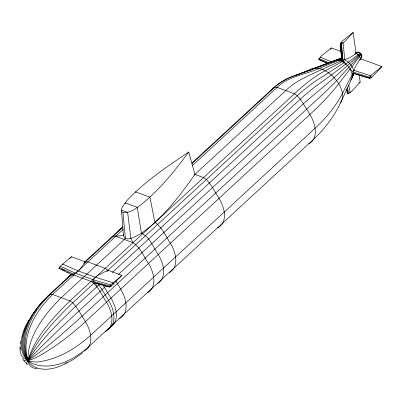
<?xml version="1.0" encoding="UTF-8"?>
<svg xmlns="http://www.w3.org/2000/svg" width="402" height="402" viewBox="0 0 402 402"><rect width="100%" height="100%" fill="white"/><g stroke="black" fill="none" stroke-linecap="round" stroke-linejoin="round"><path stroke-width="0.6" d="M59.395 268.32L58.888 268.31L59.345 267.441A11.944 6.271 -69.7 0 1 60.34 266.275A29.492 15.482 -69.7 0 1 61.31 265.265L71.45 256.747L85.405 261.898L87.912 261.933L105.223 268.325L108.002 270.239L121.952 275.39L112.022 285.395A29.492 15.482 -69.7 0 1 111.027 286.209L110.364 286.028M22.869 358.071C22.381 360.921 25.969 361.222 27.904 360.544C33.12 359.272 37.863 356.614 42.517 354.016C57.978 344.906 72.174 333.766 85.425 321.695L316.329 108.535L326.489 98.194L335.183 88.309L361.383 54.365L360.865 54.476M20.286 347.544C18.145 359.775 32.999 363.966 42.366 361.202C60.576 357.74 76.928 347.594 90.576 335.343L315.083 128.233C325.952 118.198 335.564 106.615 342.398 93.44L352.891 73.179A1.553 0.447 -84.7 0 1 353.046 72.104A6.517 2.03 -85 0 1 353.333 71.199M20.216 344.268L20.688 340.826M123.585 234.105C123.173 244.175 137.373 235.753 141.414 233.18A78.742 48.044 -8.1 0 0 146.434 229.632C165.735 214.306 180.885 194.467 194.925 174.398L285.797 90.566C295.792 80.676 309.037 75.491 321.53 69.611L342.293 60.24A1.397 0.523 6.1 0 0 342.68 60.235A2.739 1.045 6.2 0 0 343.017 60.205M353.298 71.099L353.604 70.239A11.14 6.613 47.3 0 0 344.821 59.823L343.082 42.913A26.291 16.04 -8.1 0 0 344.906 41.426L353.122 32.467L356.127 53.582L351.142 56.873L347.052 59.004M359.86 60.009L361.911 55.762L361.423 55.582M354.127 73.42L341.258 101.314C334.645 115.686 325.102 128.675 313.465 139.388L88.958 346.499C74.174 359.684 52.401 371.403 32.456 363.514C15.321 355.132 20.391 331.575 29.924 319.173M360.76 59.039L361.745 56.903L361.287 56.511M354.604 67.958L360.408 58.662L381.9 66.591L372.765 76.214A26.291 13.804 -69.7 0 1 371.071 77.611M360.122 53.406L360.303 53.084L328.69 76.968L313.299 88.128L303.761 95.977L112.389 272.45M30.281 318.65L30.999 317.615M188.724 152.056C174.523 171.157 159.499 190.116 140.7 204.925A80.053 48.843 -8.1 0 1 137.268 207.372C130.127 213.422 114.339 217.085 125.117 202.884A80.053 48.843 -8.1 0 1 127.439 200.03C145.283 181.051 167.257 166.579 188.724 152.056L194.925 174.398L194.045 174.945M67.496 278.34L68.953 276.506L71.239 274.968L73.747 275.003L91.058 281.395L93.279 281.425L109.841 286.083L109.389 286.978L109.962 286.927A11.944 6.271 -69.7 0 0 111.022 286.199M106.761 271.953L108.002 270.239L300.746 92.5L313.384 82.495L344.102 62.702L342.685 60.24L341.213 43.989L340.383 43.682A2.482 1.513 -8.1 0 1 340.434 43.491L340.444 43.461A6.015 3.673 -8.1 0 1 340.765 42.878L341.248 42.235A26.291 16.04 -8.1 0 1 342.765 40.637L353.122 32.467M34.421 312.158C24.703 324.911 16.718 344.268 26.683 359.051C34.311 373.061 53.355 370.659 65.054 363.619M34.813 311.65L35.21 311.143M370.202 76.536L370.815 75.802A26.291 13.804 -69.7 0 1 372.468 74.104L381.9 66.591M359.167 74.953L360.182 82.078L351.971 91.038M46.114 298.153L46.381 297.817M46.511 297.651L47.838 295.988L71.415 274.239M67.094 278.842L67.36 278.506M69.631 276.325L71.41 274.34M109.324 239.798L110.917 237.798L113.198 236.255L123.399 235.587L121.469 210.105L127.655 212.387L130.821 238.326L133.022 242.682C140.404 247.562 143.72 256.391 148.504 263.506A31.622 18.763 47.3 0 1 147.695 292.636M118.947 230.964L119.213 230.632M119.344 230.467L120.67 228.798L122.811 227.351M270.888 90.706C275.702 84.993 282.294 80.963 288.998 77.787M35.612 310.64L36.421 309.646M341.072 51.521L331.399 47.954L330.223 49.305M71.45 256.747L69.817 258.521M42.652 301.641C28.426 316.419 15.939 340.976 27.904 360.544C28.17 365.277 32.532 369.036 37.265 368.528M43.084 301.198L43.959 300.324M44.396 299.897L45.717 298.651M360.448 53.727L360.71 53.476L331.047 80.425L305.033 102.279L118.334 274.501M84.857 261.838L122.952 226.693M192.076 162.926L272.35 88.872L280.681 82.485L285.973 79.269L291.661 76.661L310.681 70.194L337.117 60.124L341.68 59.868L340.444 43.461L341.529 43.863A6.015 3.673 -8.1 0 0 342.293 43.441L343.082 42.913L341.248 42.235L341.298 42.868M122.957 227.256L83.681 263.436M192.091 163.478L274.631 87.334L277.139 87.37L294.455 93.761L297.229 95.676L300.229 99.168L303.389 103.781L309.932 114.585A31.622 18.763 47.3 0 1 308.947 143.81M61.883 283.737L62.209 283.435M92.812 255.21L93.158 254.888M98.023 250.401L98.369 250.079M113.364 236.245L113.671 235.964M123.329 229.261L52.632 294.48C35.632 310.997 20.602 336.223 27.904 360.544C27.431 361.498 25.627 364.212 27.632 364.418M192.327 165.614L277.139 87.37C288.445 76.038 305.073 74.812 319.027 68.476L338.775 60.31L341.916 60.164L340.404 43.924L341.73 60.049M135.519 192.231L135.484 191.849L149.911 197.176L154.941 222.467L69.948 300.872C52.742 317.932 35.059 336.876 27.904 360.544C47.401 347.629 64.762 331.761 82.139 316.183L326.354 91.018L335.7 81.656L361.071 53.908L360.745 54.074M109.389 286.978L94.314 282.867L72.722 302.786C55.381 319.801 37.632 337.941 27.904 360.544C16.899 337.203 31.808 309.465 50.124 294.445L71.717 274.526A2.221 0.879 -24.2 0 0 73.234 274.234L73.511 274.129A5.095 2.01 -24.2 0 0 75.32 273.144L93.525 279.862L110.841 284.902A29.492 15.482 -69.7 0 1 111.811 283.902L121.952 275.39M99.907 283.968L75.722 306.279C58.385 322.977 40.738 340.022 27.904 360.544C18.773 336.831 33.115 310.756 50.124 294.445L52.632 294.48L69.948 300.872L72.722 302.786L75.722 306.279L78.882 310.897L85.425 321.695A31.622 18.763 47.3 0 1 83.872 351.207M105.952 285.922L58.32 330.218L39.728 348.323L27.904 360.544C27.532 335.786 44.617 314.369 61.29 297.676L125.434 238.502L122.972 212.713M155.278 222.155L294.455 93.761C303.867 85.058 313.771 76.681 325.218 70.762L342.318 61.617L340.876 44.074L340.393 43.898A1.236 0.754 -8.1 0 1 340.383 43.682M82.792 352.695L73.521 359.393L64.712 364.202M68.953 276.506L71.687 274.415M353.604 70.239L370.815 75.802L371.071 77.601L370.413 78.038A6.015 3.161 -69.7 0 1 369.84 78.325L353.212 73.33A15.512 12.578 78.9 0 1 351.504 79.109M358.73 83.108L360.182 82.078M331.399 47.954L321.967 55.461A26.291 13.804 -69.7 0 0 320.314 57.154L319.701 57.893A6.015 3.161 -69.7 0 0 319.188 58.612L319.288 59.28M84.978 262.189L85.405 261.898L80.124 268.943A27.929 11.035 -24.2 0 1 78.194 270.908L62.551 264.084L62.617 264.571M71.656 274.561L58.893 268.34M67.204 362.433L66.129 363.036M295.174 75.747L295.51 75.596M296.515 75.149L295.842 75.45M289.249 77.681L341.961 57.918M296.847 75.003L297.184 74.857M297.857 74.561L310.173 69.606M356.433 52.898L357.051 52.843M325.153 64.561L325.449 64.451M326.349 64.109L326.645 63.998M327.243 63.772L327.54 63.657M328.439 63.315L328.736 63.204M329.63 62.863L329.931 62.752M331.72 62.069L332.022 61.958M332.62 61.732L332.916 61.617M333.73 61.31L334.243 61.114M334.755 60.923L335.012 60.823M335.911 60.481L337.524 59.873M337.926 59.717L338.529 59.491M339.132 59.26L339.941 58.953M340.142 58.878L340.946 58.571M341.147 58.496L341.951 58.189M355.961 52.878L357.112 52.441L357.524 52.888M310.173 69.641L341.831 57.978M355.805 52.833L357.715 52.129L357.916 52.466M355.609 52.898L357.383 52.25L357.624 52.567M354.795 54.004L358.961 52.265L359.031 52.742M344.821 59.823L343.976 60.044M96.178 283.184L97.083 283.43M97.761 283.611L98.666 283.857M99.344 284.043L100.249 284.289M100.701 284.41L101.6 284.656M102.279 284.842L103.183 285.088M103.636 285.209L104.766 285.515M105.218 285.641L105.897 285.822M106.575 286.008L107.475 286.254M108.153 286.435L108.831 286.621M109.284 286.747L109.962 286.927L109.841 286.083M112.841 284.159L113.269 284.279L113.047 282.722L95.495 277.3L78.184 270.908M340.574 44.064L340.876 44.074A1.236 0.754 -8.1 0 0 341.213 43.989A2.482 1.513 -8.1 0 0 341.489 43.878L343.047 60.21A15.512 4.291 69.1 0 1 345.815 64.034M370.428 77.41L371.071 77.601M352.891 73.179L369.337 78.184M369.845 78.32L369.689 77.254L353.026 72.043A15.512 3.668 28.9 0 0 350.077 69.084M349.685 92.354L350.142 92.525A26.291 16.04 -8.1 0 0 351.971 91.038M347.675 93.133L346.645 88.988M348.047 93.269L348.589 93.47A6.015 3.673 -8.1 0 0 349.353 93.053L350.142 92.525L348.75 85.038M194.382 174.197L203.583 177.594L206.357 179.508L209.357 182.995L212.517 187.613L219.06 198.412A31.622 18.763 47.3 0 1 217.698 227.833M115.711 236.291L133.022 242.682M331.851 62.003L320.314 57.159L320.389 57.667M319.193 58.612L329.137 62.908M318.841 59.541L327.344 63.295M327.429 63.285L319.319 59.511M75.335 273.149L60.34 266.265L60.411 266.752M61.21 269.129L61.787 269.41M61.983 269.506L62.566 269.782M62.953 269.973L63.34 270.159M63.727 270.345L64.114 270.531M64.501 270.722L64.893 270.908M67.023 271.938L67.41 272.124M67.797 272.31L68.184 272.496M71.29 273.993L71.677 274.179M154.941 222.467C162.323 227.341 165.634 236.175 170.418 243.29A31.622 18.763 47.3 0 1 169.428 272.516M91.058 281.395C98.44 286.269 101.756 295.103 106.54 302.219A31.622 18.763 47.3 0 1 105.178 331.64M26.894 364.222L23.864 360.684M108.565 270.893L108.002 270.239L106.671 270.792L97.832 275.481A27.929 21.01 14.7 0 0 95.49 277.295M97.897 283.631L102.002 289.566L108.545 300.369A31.622 18.763 47.3 0 1 107.555 329.595M103.053 285.304L110.977 298.123A31.622 18.763 47.3 0 1 109.615 327.545M115.992 281.325L120.706 289.149A31.622 18.763 47.3 0 1 119.153 318.66M96.837 286.802L95.5 282.998L94.46 282.978A0.553 0.447 53 0 1 94.314 282.867M73.747 275.003L73.511 274.129L59.345 267.441L59.416 267.943M346.68 89.108L347.619 93.666M347.388 87.38L348.589 93.47M111.027 286.209L110.841 284.902A11.944 6.271 -69.7 0 0 109.841 286.073M125.168 203.663L125.117 202.884L137.268 207.372L141.414 233.18C149.966 237.12 153.112 247.255 158.257 254.506A31.622 18.763 47.3 0 1 157.81 283.425M20.1 346.047L20.125 349.268M78.159 270.908A13.472 5.321 -24.2 0 1 75.365 273.159M93.475 279.842A13.472 10.135 14.7 0 1 95.52 277.32M93.555 279.872A5.095 3.834 14.7 0 0 93.254 281.425L93.329 281.656A2.221 1.668 14.7 0 0 94.304 282.877M309.756 70.184A22.321 13.246 47.3 0 1 334.369 77.943A22.321 13.246 47.3 0 1 339.941 103.048M333.464 61.285A12.779 7.583 47.3 0 1 347.559 65.727A12.779 7.583 47.3 0 1 350.745 80.104M335.61 60.265A15.512 11.954 13.3 0 1 341.735 59.732L341.73 59.732A6.517 2.412 4.6 0 1 341.866 59.501M353.866 73.385A11.14 6.613 47.3 0 1 351.921 76.702M336.846 60.496A11.14 6.613 47.3 0 1 341.906 58.858M355.639 53.431A4.708 2.794 47.3 0 1 360.443 59.129M353.82 70.842A27.346 9.975 -87.8 0 1 354.77 68.561M352.951 73.37A1.553 0.447 -84.7 0 1 352.871 73.28M369.689 77.249A6.015 3.161 -69.7 0 1 370.202 76.536M369.272 78.179A1.392 0.734 -69.7 0 1 369.704 77.29M369.845 78.269A1.392 0.734 -69.7 0 1 369.287 78.29M348.549 93.45A1.392 0.849 -8.1 0 1 347.614 93.741M347.509 93.701A1.392 0.849 -8.1 0 1 347.559 93.083M319.344 59.627A1.392 0.734 -69.7 0 1 318.791 59.647M318.776 59.541A1.392 0.734 -69.7 0 1 319.203 58.652M346.624 58.787A27.346 11.965 9.8 0 1 344.383 59.556M343.901 59.998A6.517 2.543 6.6 0 1 342.986 60.159M356.825 52.868A3.241 1.925 47.3 0 1 360.649 53.411A3.241 1.925 47.3 0 1 361.202 57.396"/></g></svg>
